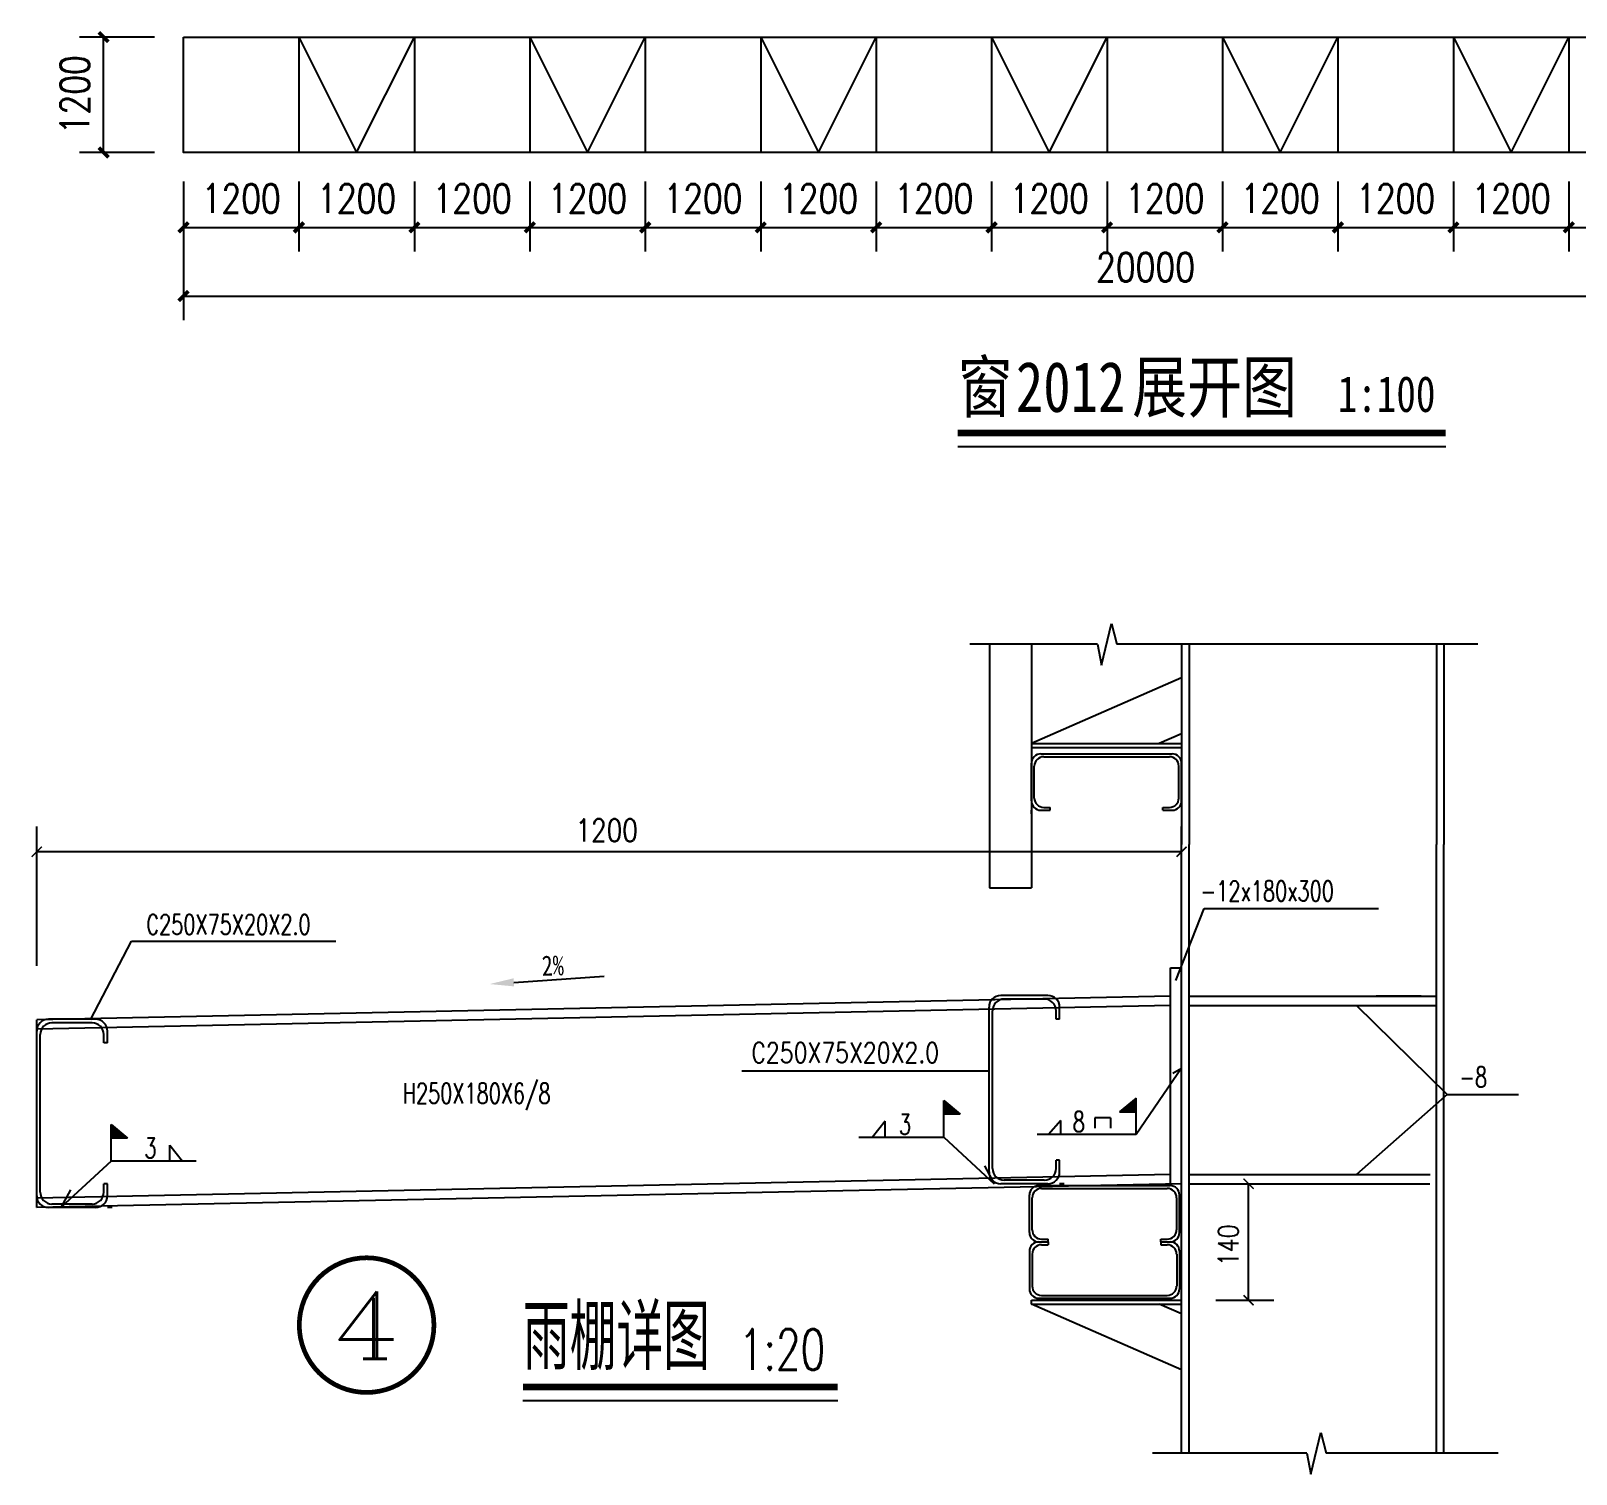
# Model space of a CAD drawing. Extents: x 3757684 to 3906284, y -130571 to 413559.
# Drawn here: x 3801424 to 3817486, y 383408 to 398410 of the extents above; entities that cross this region are included whole.
import ezdxf
from ezdxf.enums import TextEntityAlignment as Align

# ---------------------------------------------------------------- set-up
doc = ezdxf.new("R2010")
doc.units = 0
doc.header["$LTSCALE"] = 1000
doc.header["$MEASUREMENT"] = 0
doc.linetypes.add('3', pattern=[500, 300, -200])
doc.linetypes.add('30', pattern=[0])
doc.layers.get('0').update_dxf_attribs({"color": 4, "linetype": 'CONTINUOUS'})
doc.layers.get('Defpoints').update_dxf_attribs({"linetype": 'CONTINUOUS'})
for name, color, linetype in [('AXIS', 3, 'CONTINUOUS'), ('DIM', 3, 'CONTINUOUS'), ('DIM_SYMB', 3, 'CONTINUOUS'), ('killer_tk3.0000', 1, 'CONTINUOUS'), ('PUB_DIM', 3, 'CONTINUOUS'), ('PUB_TEXT', 7, 'CONTINUOUS')]:
    doc.layers.add(name, color=color, linetype=linetype)
doc.styles.add('3MM', font='simplex.shx', dxfattribs={"width": 0.7, "height": 700, "bigfont": 'hztxt.shx'})
doc.styles.add('_TCH_DIM', font='SIMPLEX', dxfattribs={"bigfont": 'GBCBIG'})
doc.styles.add('COMP', font='complex', dxfattribs={"bigfont": 'hztxt'})
doc.styles.add('DIM_FONT', font='SIMPLEX.shx', dxfattribs={"width": 0.8})
doc.styles.add('ht', font='simhei_0.ttf', dxfattribs={"width": 0.8})
doc.styles.add('HZJ', font='simplex.shx', dxfattribs={"width": 0.7, "bigfont": 'fjktxt.shx'})
doc.styles.add('ROMANS', font='simplex.shx', dxfattribs={"width": 0.8, "bigfont": 'hztxt.shx'})
doc.styles.add('STYLESONG', font='宋体', dxfattribs={"width": 0.8})
doc.dimstyles.new('DIMN', dxfattribs={"dimtxt": 300, "dimasz": 100, "dimexe": 250, "dimexo": 300, "dimgap": 150, "dimtad": 1, "dimdec": 0, "dimzin": 0, "dimdsep": 46, "dimtxsty": 'DIM_FONT', "dimblk": 'ARCHTICK', "dimcen": 0.09, "dimclrt": 7, "dimazin": 2, "dimtfac": 1, "dimtdec": 0, "dimtix": 1, "dimtmove": 2, "dimatfit": 3, "dimldrblk": 'ARCHTICK', "dimfxl": 0, "dimtolj": 1, "dimtzin": 0, "dimarcsym": 0})

# ---------------------------------------------------------------- blocks, each defined once
blk = doc.blocks.new('A$C5A20014A')
for p, q in [((0, 260), (0, 1003)), ((186, 1189), (2787, 1189)), ((242, 1133), (2731, 1133)), ((2973, 260), (2973, 1003)), ((56, 316), (56, 948)), ((2917, 316), (2917, 948)), ((0, 0), (0, 74)), ((186, 74), (372, 74)), ((242, 130), (372, 130)), ((372, 74), (372, 130)), ((2601, 74), (2601, 130)), ((2601, 130), (2731, 130)), ((2601, 74), (2787, 74))]:
    blk.add_line(p, q)
for centre, start, end in [((186, 1003), 90, 180), ((242, 948), 90, 180), ((2731, 948), 0, 90), ((2787, 1003), 0, 90), ((186, 260), 180, 270), ((242, 316), 180, 270), ((2731, 316), 270, 0), ((2787, 260), 270, 0)]:
    blk.add_arc(centre, 186, start, end)
blk = doc.blocks.new('_INDEX1')
at = {"const_width": 0.035}
blk.add_lwpolyline([(-0.5, 0, 1), (0.5, 0, 1)], format="xyb", close=True, dxfattribs=at)
at = {"style": 'COMP', "width": 2.333333}
blk.add_attdef('1', text='', height=0.5, dxfattribs=at).set_placement((-0.25, -0.25), (0.25, -0.25), align=Align.FIT)
blk = doc.blocks.new('_ArchTick')
at = {"color": 0, "linetype": 'ByBlock', "const_width": 0.4}
blk.add_lwpolyline([(-0.5, -0.5), (0.5, 0.5)], dxfattribs=at)
blk = doc.blocks.new('*D265')
at = {"layer": 'Defpoints', "color": 0}
for p in [(3802180, 398346), (3803010, 398346), (3803010, 397146)]:
    blk.add_point(p, dxfattribs=at)
at = {"layer": 'PUB_DIM', "color": 0, "lineweight": -2}
for p, q in [((3802710, 398346), (3801930, 398346)), ((3802180, 397146), (3802180, 398346)), ((3802710, 397146), (3801930, 397146))]:
    blk.add_line(p, q, dxfattribs=at)
at = {"layer": 'PUB_DIM', "color": 0, "lineweight": -2, "xscale": 100, "yscale": 100, "zscale": 100}
for p, rotation in [((3802180, 398346), 90), ((3802180, 397146), 270)]:
    blk.add_blockref('_ArchTick', p, dxfattribs=dict(at, rotation=rotation))
at = {"layer": 'PUB_DIM', "color": 7, "insert": (3801880, 397746), "char_height": 300, "attachment_point": 5, "rotation": 90, "style": 'DIM_FONT'}
blk.add_mtext('\\A1;1200', dxfattribs=at)
blk = doc.blocks.new('*D266')
at = {"layer": 'Defpoints', "color": 0}
for p in [(3803010, 397146), (3823010, 397146), (3823010, 395654)]:
    blk.add_point(p, dxfattribs=at)
at = {"layer": 'PUB_DIM', "color": 0, "lineweight": -2}
for p, q in [((3803010, 396846), (3803010, 395404)), ((3823010, 396846), (3823010, 395404)), ((3803010, 395654), (3823010, 395654))]:
    blk.add_line(p, q, dxfattribs=at)
at = {"layer": 'PUB_DIM', "color": 0, "lineweight": -2, "xscale": 100, "yscale": 100, "zscale": 100, "rotation": 180}
blk.add_blockref('_ArchTick', (3803010, 395654), dxfattribs=at)
at = {"layer": 'PUB_DIM', "color": 0, "lineweight": -2, "xscale": 100, "yscale": 100, "zscale": 100}
blk.add_blockref('_ArchTick', (3823010, 395654), dxfattribs=at)
at = {"layer": 'PUB_DIM', "color": 7, "insert": (3813010, 395954), "char_height": 300, "attachment_point": 5, "style": 'DIM_FONT'}
blk.add_mtext('\\A1;20000', dxfattribs=at)
blk = doc.blocks.new('*D267')
at = {"layer": 'Defpoints', "color": 0}
for p in [(3803010, 397146), (3804210, 397146), (3804210, 396368)]:
    blk.add_point(p, dxfattribs=at)
at = {"layer": 'PUB_DIM', "color": 0, "lineweight": -2}
for p, q in [((3803010, 396846), (3803010, 396118)), ((3804210, 396846), (3804210, 396118)), ((3803010, 396368), (3804210, 396368))]:
    blk.add_line(p, q, dxfattribs=at)
at = {"layer": 'PUB_DIM', "color": 0, "lineweight": -2, "xscale": 100, "yscale": 100, "zscale": 100, "rotation": 180}
blk.add_blockref('_ArchTick', (3803010, 396368), dxfattribs=at)
at = {"layer": 'PUB_DIM', "color": 0, "lineweight": -2, "xscale": 100, "yscale": 100, "zscale": 100}
blk.add_blockref('_ArchTick', (3804210, 396368), dxfattribs=at)
at = {"layer": 'PUB_DIM', "color": 7, "insert": (3803610, 396668), "char_height": 300, "attachment_point": 5, "style": 'DIM_FONT'}
blk.add_mtext('\\A1;1200', dxfattribs=at)
blk = doc.blocks.new('*D268')
at = {"layer": 'Defpoints', "color": 0}
for p in [(3804210, 397146), (3805410, 397146), (3805410, 396368)]:
    blk.add_point(p, dxfattribs=at)
at = {"layer": 'PUB_DIM', "color": 0, "lineweight": -2}
for p, q in [((3804210, 396846), (3804210, 396118)), ((3805410, 396846), (3805410, 396118)), ((3804210, 396368), (3805410, 396368))]:
    blk.add_line(p, q, dxfattribs=at)
at = {"layer": 'PUB_DIM', "color": 0, "lineweight": -2, "xscale": 100, "yscale": 100, "zscale": 100, "rotation": 180}
blk.add_blockref('_ArchTick', (3804210, 396368), dxfattribs=at)
at = {"layer": 'PUB_DIM', "color": 0, "lineweight": -2, "xscale": 100, "yscale": 100, "zscale": 100}
blk.add_blockref('_ArchTick', (3805410, 396368), dxfattribs=at)
at = {"layer": 'PUB_DIM', "color": 7, "insert": (3804810, 396668), "char_height": 300, "attachment_point": 5, "style": 'DIM_FONT'}
blk.add_mtext('\\A1;1200', dxfattribs=at)
blk = doc.blocks.new('*D269')
at = {"layer": 'Defpoints', "color": 0}
for p in [(3805410, 397146), (3806610, 397146), (3806610, 396368)]:
    blk.add_point(p, dxfattribs=at)
at = {"layer": 'PUB_DIM', "color": 0, "lineweight": -2}
for p, q in [((3805410, 396846), (3805410, 396118)), ((3806610, 396846), (3806610, 396118)), ((3805410, 396368), (3806610, 396368))]:
    blk.add_line(p, q, dxfattribs=at)
at = {"layer": 'PUB_DIM', "color": 0, "lineweight": -2, "xscale": 100, "yscale": 100, "zscale": 100, "rotation": 180}
blk.add_blockref('_ArchTick', (3805410, 396368), dxfattribs=at)
at = {"layer": 'PUB_DIM', "color": 0, "lineweight": -2, "xscale": 100, "yscale": 100, "zscale": 100}
blk.add_blockref('_ArchTick', (3806610, 396368), dxfattribs=at)
at = {"layer": 'PUB_DIM', "color": 7, "insert": (3806010, 396668), "char_height": 300, "attachment_point": 5, "style": 'DIM_FONT'}
blk.add_mtext('\\A1;1200', dxfattribs=at)
blk = doc.blocks.new('*D270')
at = {"layer": 'Defpoints', "color": 0}
for p in [(3806610, 397146), (3807810, 397146), (3807810, 396368)]:
    blk.add_point(p, dxfattribs=at)
at = {"layer": 'PUB_DIM', "color": 0, "lineweight": -2}
for p, q in [((3806610, 396846), (3806610, 396118)), ((3807810, 396846), (3807810, 396118)), ((3806610, 396368), (3807810, 396368))]:
    blk.add_line(p, q, dxfattribs=at)
at = {"layer": 'PUB_DIM', "color": 0, "lineweight": -2, "xscale": 100, "yscale": 100, "zscale": 100, "rotation": 180}
blk.add_blockref('_ArchTick', (3806610, 396368), dxfattribs=at)
at = {"layer": 'PUB_DIM', "color": 0, "lineweight": -2, "xscale": 100, "yscale": 100, "zscale": 100}
blk.add_blockref('_ArchTick', (3807810, 396368), dxfattribs=at)
at = {"layer": 'PUB_DIM', "color": 7, "insert": (3807210, 396668), "char_height": 300, "attachment_point": 5, "style": 'DIM_FONT'}
blk.add_mtext('\\A1;1200', dxfattribs=at)
blk = doc.blocks.new('*D271')
at = {"layer": 'Defpoints', "color": 0}
for p in [(3807810, 397146), (3809010, 397146), (3809010, 396368)]:
    blk.add_point(p, dxfattribs=at)
at = {"layer": 'PUB_DIM', "color": 0, "lineweight": -2}
for p, q in [((3807810, 396846), (3807810, 396118)), ((3809010, 396846), (3809010, 396118)), ((3807810, 396368), (3809010, 396368))]:
    blk.add_line(p, q, dxfattribs=at)
at = {"layer": 'PUB_DIM', "color": 0, "lineweight": -2, "xscale": 100, "yscale": 100, "zscale": 100, "rotation": 180}
blk.add_blockref('_ArchTick', (3807810, 396368), dxfattribs=at)
at = {"layer": 'PUB_DIM', "color": 0, "lineweight": -2, "xscale": 100, "yscale": 100, "zscale": 100}
blk.add_blockref('_ArchTick', (3809010, 396368), dxfattribs=at)
at = {"layer": 'PUB_DIM', "color": 7, "insert": (3808410, 396668), "char_height": 300, "attachment_point": 5, "style": 'DIM_FONT'}
blk.add_mtext('\\A1;1200', dxfattribs=at)
blk = doc.blocks.new('*D272')
at = {"layer": 'Defpoints', "color": 0}
for p in [(3809010, 397146), (3810210, 397146), (3810210, 396368)]:
    blk.add_point(p, dxfattribs=at)
at = {"layer": 'PUB_DIM', "color": 0, "lineweight": -2}
for p, q in [((3809010, 396846), (3809010, 396118)), ((3810210, 396846), (3810210, 396118)), ((3809010, 396368), (3810210, 396368))]:
    blk.add_line(p, q, dxfattribs=at)
at = {"layer": 'PUB_DIM', "color": 0, "lineweight": -2, "xscale": 100, "yscale": 100, "zscale": 100, "rotation": 180}
blk.add_blockref('_ArchTick', (3809010, 396368), dxfattribs=at)
at = {"layer": 'PUB_DIM', "color": 0, "lineweight": -2, "xscale": 100, "yscale": 100, "zscale": 100}
blk.add_blockref('_ArchTick', (3810210, 396368), dxfattribs=at)
at = {"layer": 'PUB_DIM', "color": 7, "insert": (3809610, 396668), "char_height": 300, "attachment_point": 5, "style": 'DIM_FONT'}
blk.add_mtext('\\A1;1200', dxfattribs=at)
blk = doc.blocks.new('*D273')
at = {"layer": 'Defpoints', "color": 0}
for p in [(3810210, 397146), (3811410, 397146), (3811410, 396368)]:
    blk.add_point(p, dxfattribs=at)
at = {"layer": 'PUB_DIM', "color": 0, "lineweight": -2}
for p, q in [((3810210, 396846), (3810210, 396118)), ((3811410, 396846), (3811410, 396118)), ((3810210, 396368), (3811410, 396368))]:
    blk.add_line(p, q, dxfattribs=at)
at = {"layer": 'PUB_DIM', "color": 0, "lineweight": -2, "xscale": 100, "yscale": 100, "zscale": 100, "rotation": 180}
blk.add_blockref('_ArchTick', (3810210, 396368), dxfattribs=at)
at = {"layer": 'PUB_DIM', "color": 0, "lineweight": -2, "xscale": 100, "yscale": 100, "zscale": 100}
blk.add_blockref('_ArchTick', (3811410, 396368), dxfattribs=at)
at = {"layer": 'PUB_DIM', "color": 7, "insert": (3810810, 396668), "char_height": 300, "attachment_point": 5, "style": 'DIM_FONT'}
blk.add_mtext('\\A1;1200', dxfattribs=at)
blk = doc.blocks.new('*D274')
at = {"layer": 'Defpoints', "color": 0}
for p in [(3811410, 397146), (3812610, 397146), (3812610, 396368)]:
    blk.add_point(p, dxfattribs=at)
at = {"layer": 'PUB_DIM', "color": 0, "lineweight": -2}
for p, q in [((3811410, 396846), (3811410, 396118)), ((3812610, 396846), (3812610, 396118)), ((3811410, 396368), (3812610, 396368))]:
    blk.add_line(p, q, dxfattribs=at)
at = {"layer": 'PUB_DIM', "color": 0, "lineweight": -2, "xscale": 100, "yscale": 100, "zscale": 100, "rotation": 180}
blk.add_blockref('_ArchTick', (3811410, 396368), dxfattribs=at)
at = {"layer": 'PUB_DIM', "color": 0, "lineweight": -2, "xscale": 100, "yscale": 100, "zscale": 100}
blk.add_blockref('_ArchTick', (3812610, 396368), dxfattribs=at)
at = {"layer": 'PUB_DIM', "color": 7, "insert": (3812010, 396668), "char_height": 300, "attachment_point": 5, "style": 'DIM_FONT'}
blk.add_mtext('\\A1;1200', dxfattribs=at)
blk = doc.blocks.new('*D275')
at = {"layer": 'Defpoints', "color": 0}
for p in [(3812610, 397146), (3813810, 397146), (3813810, 396368)]:
    blk.add_point(p, dxfattribs=at)
at = {"layer": 'PUB_DIM', "color": 0, "lineweight": -2}
for p, q in [((3812610, 396846), (3812610, 396118)), ((3813810, 396846), (3813810, 396118)), ((3812610, 396368), (3813810, 396368))]:
    blk.add_line(p, q, dxfattribs=at)
at = {"layer": 'PUB_DIM', "color": 0, "lineweight": -2, "xscale": 100, "yscale": 100, "zscale": 100, "rotation": 180}
blk.add_blockref('_ArchTick', (3812610, 396368), dxfattribs=at)
at = {"layer": 'PUB_DIM', "color": 0, "lineweight": -2, "xscale": 100, "yscale": 100, "zscale": 100}
blk.add_blockref('_ArchTick', (3813810, 396368), dxfattribs=at)
at = {"layer": 'PUB_DIM', "color": 7, "insert": (3813210, 396668), "char_height": 300, "attachment_point": 5, "style": 'DIM_FONT'}
blk.add_mtext('\\A1;1200', dxfattribs=at)
blk = doc.blocks.new('*D276')
at = {"layer": 'Defpoints', "color": 0}
for p in [(3813810, 397146), (3815010, 397146), (3815010, 396368)]:
    blk.add_point(p, dxfattribs=at)
at = {"layer": 'PUB_DIM', "color": 0, "lineweight": -2}
for p, q in [((3813810, 396846), (3813810, 396118)), ((3815010, 396846), (3815010, 396118)), ((3813810, 396368), (3815010, 396368))]:
    blk.add_line(p, q, dxfattribs=at)
at = {"layer": 'PUB_DIM', "color": 0, "lineweight": -2, "xscale": 100, "yscale": 100, "zscale": 100, "rotation": 180}
blk.add_blockref('_ArchTick', (3813810, 396368), dxfattribs=at)
at = {"layer": 'PUB_DIM', "color": 0, "lineweight": -2, "xscale": 100, "yscale": 100, "zscale": 100}
blk.add_blockref('_ArchTick', (3815010, 396368), dxfattribs=at)
at = {"layer": 'PUB_DIM', "color": 7, "insert": (3814410, 396668), "char_height": 300, "attachment_point": 5, "style": 'DIM_FONT'}
blk.add_mtext('\\A1;1200', dxfattribs=at)
blk = doc.blocks.new('*D277')
at = {"layer": 'Defpoints', "color": 0}
for p in [(3815010, 397146), (3816210, 397146), (3816210, 396368)]:
    blk.add_point(p, dxfattribs=at)
at = {"layer": 'PUB_DIM', "color": 0, "lineweight": -2}
for p, q in [((3815010, 396846), (3815010, 396118)), ((3816210, 396846), (3816210, 396118)), ((3815010, 396368), (3816210, 396368))]:
    blk.add_line(p, q, dxfattribs=at)
at = {"layer": 'PUB_DIM', "color": 0, "lineweight": -2, "xscale": 100, "yscale": 100, "zscale": 100, "rotation": 180}
blk.add_blockref('_ArchTick', (3815010, 396368), dxfattribs=at)
at = {"layer": 'PUB_DIM', "color": 0, "lineweight": -2, "xscale": 100, "yscale": 100, "zscale": 100}
blk.add_blockref('_ArchTick', (3816210, 396368), dxfattribs=at)
at = {"layer": 'PUB_DIM', "color": 7, "insert": (3815610, 396668), "char_height": 300, "attachment_point": 5, "style": 'DIM_FONT'}
blk.add_mtext('\\A1;1200', dxfattribs=at)
blk = doc.blocks.new('*D278')
at = {"layer": 'Defpoints', "color": 0}
for p in [(3816210, 397146), (3817410, 397146), (3817410, 396368)]:
    blk.add_point(p, dxfattribs=at)
at = {"layer": 'PUB_DIM', "color": 0, "lineweight": -2}
for p, q in [((3816210, 396846), (3816210, 396118)), ((3817410, 396846), (3817410, 396118)), ((3816210, 396368), (3817410, 396368))]:
    blk.add_line(p, q, dxfattribs=at)
at = {"layer": 'PUB_DIM', "color": 0, "lineweight": -2, "xscale": 100, "yscale": 100, "zscale": 100, "rotation": 180}
blk.add_blockref('_ArchTick', (3816210, 396368), dxfattribs=at)
at = {"layer": 'PUB_DIM', "color": 0, "lineweight": -2, "xscale": 100, "yscale": 100, "zscale": 100}
blk.add_blockref('_ArchTick', (3817410, 396368), dxfattribs=at)
at = {"layer": 'PUB_DIM', "color": 7, "insert": (3816810, 396668), "char_height": 300, "attachment_point": 5, "style": 'DIM_FONT'}
blk.add_mtext('\\A1;1200', dxfattribs=at)
blk = doc.blocks.new('*D279')
at = {"layer": 'Defpoints', "color": 0}
for p in [(3817410, 397146), (3818610, 397146), (3818610, 396368)]:
    blk.add_point(p, dxfattribs=at)
at = {"layer": 'PUB_DIM', "color": 0, "lineweight": -2}
for p, q in [((3817410, 396846), (3817410, 396118)), ((3818610, 396846), (3818610, 396118)), ((3817410, 396368), (3818610, 396368))]:
    blk.add_line(p, q, dxfattribs=at)
at = {"layer": 'PUB_DIM', "color": 0, "lineweight": -2, "xscale": 100, "yscale": 100, "zscale": 100, "rotation": 180}
blk.add_blockref('_ArchTick', (3817410, 396368), dxfattribs=at)
at = {"layer": 'PUB_DIM', "color": 0, "lineweight": -2, "xscale": 100, "yscale": 100, "zscale": 100}
blk.add_blockref('_ArchTick', (3818610, 396368), dxfattribs=at)
at = {"layer": 'PUB_DIM', "color": 7, "insert": (3818010, 396668), "char_height": 300, "attachment_point": 5, "style": 'DIM_FONT'}
blk.add_mtext('\\A1;1200', dxfattribs=at)

msp = doc.modelspace()

# ---------------------------------------------------------------- linework, layer by layer
for p, q in [((3804209.9, 398346, 0), (3804209.9, 397146, 0)), ((3805409.9, 398346, 0), (3805409.9, 397146, 0)), ((3806609.9, 398346, 0), (3806609.9, 397146, 0)), ((3807809.9, 398346, 0), (3807809.9, 397146, 0)), ((3809009.9, 398346, 0), (3809009.9, 397146, 0)), ((3810209.9, 398346, 0), (3810209.9, 397146, 0)), ((3811409.9, 398346, 0), (3811409.9, 397146, 0)), ((3812609.9, 398346, 0), (3812609.9, 397146, 0)), ((3813809.9, 398346, 0), (3813809.9, 397146, 0)), ((3815009.9, 398346, 0), (3815009.9, 397146, 0)), ((3816209.9, 398346, 0), (3816209.9, 397146, 0)), ((3817409.9, 398346, 0), (3817409.9, 397146, 0)), ((3811387.6, 392036.8, 27.8), (3811387.6, 389503.8, 27.8)), ((3811824.5, 392036.8, 27.8), (3811824.5, 389503.8, 27.8)), ((3813385.2, 392036.8, 27.8), (3813385.2, 389952.8, 27.8)), ((3813385.2, 392036.8, 27.8), (3813385.2, 389952.8, 27.8)), ((3813463.3, 392036.8, 27.8), (3813463.3, 389952.8, 27.8)), ((3816033.6, 392036.8, 27.8), (3816033.6, 389952.8, 27.8)), ((3816033.6, 392036.8, 27.8), (3816033.6, 389952.8, 27.8)), ((3816111.6, 392036.8, 27.8), (3816111.6, 389952.8, 27.8)), ((3813385.2, 391684, 27.8), (3811824.5, 391001.1, 27.8)), ((3813385.2, 391102.7, 27.8), (3813153.1, 391001.1, 27.8)), ((3811824.5, 391001.1, 27.8), (3811824.5, 390962.1, 27.8)), ((3811824.5, 391001.1, 27.8), (3813385.2, 391001.1, 27.8)), ((3811824.5, 390962.1, 27.8), (3813385.2, 390962.1, 27.8)), ((3811824.5, 390406.7, 27.8), (3811824.5, 390796.9, 27.8)), ((3811922, 390894.4, 27.8), (3813287.7, 390894.4, 27.8)), ((3811951.3, 390865.2, 27.8), (3813258.4, 390865.2, 27.8)), ((3813385.2, 390406.7, 27.8), (3813385.2, 390796.9, 27.8)), ((3811853.7, 390436, 27.8), (3811853.7, 390767.6, 27.8)), ((3813356, 390436, 27.8), (3813356, 390767.6, 27.8)), ((3811824.5, 390270.1, 27.8), (3811824.5, 390309.2, 27.8)), ((3811922, 390309.2, 27.8), (3812019.6, 390309.2, 27.8)), ((3811951.3, 390338.4, 27.8), (3812019.6, 390338.4, 27.8)), ((3812019.6, 390309.2, 27.8), (3812019.6, 390338.4, 27.8)), ((3813190.1, 390338.4, 27.8), (3813258.4, 390338.4, 27.8)), ((3813190.1, 390309.2, 27.8), (3813190.1, 390338.4, 27.8)), ((3813190.1, 390309.2, 27.8), (3813287.7, 390309.2, 27.8)), ((3813463.3, 383626.6, 27.8), (3813463.3, 389952.8, 27.8)), ((3816033.6, 383626.6, 27.8), (3816033.6, 389952.8, 27.8)), ((3816111.6, 383626.6, 27.8), (3816111.6, 389952.8, 27.8)), ((3813385.2, 389627.3, 27.8), (3813385.2, 389712.2, 27.8)), ((3813385.2, 386133.5, 27.8), (3813385.2, 389703.1, 27.8)), ((3813385.2, 383626.6, 27.8), (3813385.2, 389660.9, 27.8)), ((3811387.6, 389503.8, 27.8), (3811824.5, 389503.8, 27.8)), ((3813268.2, 388669.8, 27.8), (3813385.2, 388669.8, 27.8)), ((3813268.2, 386426.2, 27.8), (3813268.2, 388669.8, 27.8)), ((3813268.2, 388377.1, 27.8), (3801484.4, 388129.8, 27.8)), ((3813463.3, 388377.1, 27.8), (3816033.6, 388377.1, 27.8)), ((3815874, 388377.1, 27.8), (3815407.1, 388377.1, 27.8)), ((3813268.2, 388279.6, 27.8), (3801484.4, 388032.3, 27.8)), ((3813463.3, 388279.6, 27.8), (3816030.2, 388279.6, 27.8)), ((3801484.4, 386178.9, 27.8), (3801484.4, 388129.8, 27.8)), ((3813268.2, 386523.7, 27.8), (3801484.4, 386276.4, 27.8)), ((3813463.3, 386523.7, 27.8), (3815968.7, 386523.7, 27.8)), ((3813385.2, 386426.2, 27.8), (3801484.4, 386178.9, 27.8)), ((3811802.3, 385919.3, 27.8), (3811802.3, 386309.5, 27.8)), ((3811899.8, 386407, 27.8), (3813265.5, 386407, 27.8)), ((3811929.1, 386377.7, 27.8), (3813236.2, 386377.7, 27.8)), ((3813363, 385919.3, 27.8), (3813363, 386309.5, 27.8)), ((3813463.3, 386426.2, 27.8), (3815965.3, 386426.2, 27.8)), ((3811831.5, 385948.5, 27.8), (3811831.5, 386280.2, 27.8)), ((3813333.8, 385948.5, 27.8), (3813333.8, 386280.2, 27.8)), ((3811899.8, 385821.7, 27.8), (3811997.4, 385821.7, 27.8)), ((3811899.8, 385821.7, 27.8), (3811997.4, 385821.7, 27.8)), ((3811929.1, 385851, 27.8), (3811997.4, 385851, 27.8)), ((3811997.4, 385821.7, 27.8), (3811997.4, 385851, 27.8)), ((3811997.4, 385821.7, 27.8), (3811997.4, 385792.4, 27.8)), ((3813167.9, 385851, 27.8), (3813236.2, 385851, 27.8)), ((3813167.9, 385821.7, 27.8), (3813167.9, 385851, 27.8)), ((3813167.9, 385821.7, 27.8), (3813265.5, 385821.7, 27.8)), ((3813167.9, 385821.7, 27.8), (3813265.5, 385821.7, 27.8)), ((3813167.9, 385821.7, 27.8), (3813167.9, 385792.4, 27.8)), ((3811802.3, 385724.2, 27.8), (3811802.3, 385334, 27.8)), ((3811831.5, 385694.9, 27.8), (3811831.5, 385363.2, 27.8)), ((3811929.1, 385792.4, 27.8), (3811997.4, 385792.4, 27.8)), ((3813167.9, 385792.4, 27.8), (3813236.2, 385792.4, 27.8)), ((3813333.8, 385694.9, 27.8), (3813333.8, 385363.2, 27.8)), ((3813363, 385724.2, 27.8), (3813363, 385334, 27.8)), ((3811824.5, 385175.9, 27.8), (3811824.5, 385214.9, 27.8)), ((3811824.5, 385214.9, 27.8), (3813385.2, 385214.9, 27.8)), ((3811824.5, 385175.9, 27.8), (3813385.2, 385175.9, 27.8)), ((3813385.2, 384493, 27.8), (3811824.5, 385175.9, 27.8)), ((3811899.8, 385236.4, 27.8), (3813265.5, 385236.4, 27.8)), ((3811929.1, 385265.7, 27.8), (3813236.2, 385265.7, 27.8)), ((3813385.2, 385074.3, 27.8), (3813153.1, 385175.9, 27.8))]:
    msp.add_line(p, q)
at = {"color": 4}
for p, q in [((3802869.7, 386829.1, 27.8), (3803000.4, 386662.8, 27.8)), ((3802869.7, 386662.8, 27.8), (3802869.7, 386829.1, 27.8))]:
    msp.add_line(p, q, dxfattribs=at)
msp.add_lwpolyline([(3803009.9, 398346), (3823009.9, 398346), (3823009.9, 397146), (3803009.9, 397146)], close=True)
at = {"color": 8, "elevation": 0}
for points in [[(3804209.9, 398346), (3804809.9, 397146), (3805409.9, 398346)], [(3806609.9, 398346), (3807209.9, 397146), (3807809.9, 398346)], [(3809009.9, 398346), (3809609.9, 397146), (3810209.9, 398346)], [(3811409.9, 398346), (3812009.9, 397146), (3812609.9, 398346)], [(3813809.9, 398346), (3814409.9, 397146), (3815009.9, 398346)], [(3816209.9, 398346), (3816809.9, 397146), (3817409.9, 398346)]]:
    msp.add_lwpolyline(points, dxfattribs=at)
at = {"color": 2, "linetype": 'ByBlock', "const_width": 15.8, "elevation": 27.8}
for points in [[(3814133.4, 386373.7), (3814028.4, 386478.7)], [(3814028.4, 385267.4), (3814133.4, 385162.4)]]:
    msp.add_lwpolyline(points, dxfattribs=at)
for centre, start, end in [((3811922, 390796.9, 27.8), 90, 180), ((3811951.3, 390767.6, 27.8), 90, 180), ((3813258.4, 390767.6, 27.8), 0, 90), ((3813287.7, 390796.9, 27.8), 0, 90), ((3811922, 390406.7, 27.8), 180, 270), ((3811951.3, 390436, 27.8), 180, 270), ((3813258.4, 390436, 27.8), 270, 0), ((3813287.7, 390406.7, 27.8), 270, 0), ((3811899.8, 386309.5, 27.8), 90, 180), ((3811929.1, 386280.2, 27.8), 90, 180), ((3813236.2, 386280.2, 27.8), 0, 90), ((3813265.5, 386309.5, 27.8), 0, 90), ((3811899.8, 385919.3, 27.8), 180, 270), ((3811899.8, 385724.2, 27.8), 90, 180), ((3811929.1, 385948.5, 27.8), 180, 270), ((3813236.2, 385948.5, 27.8), 270, 0), ((3813265.5, 385919.3, 27.8), 270, 0), ((3813265.5, 385724.2, 27.8), 0, 90), ((3811929.1, 385694.9, 27.8), 90, 180), ((3813236.2, 385694.9, 27.8), 0, 90), ((3811899.8, 385334, 27.8), 180, 270), ((3811929.1, 385363.2, 27.8), 180, 270), ((3813236.2, 385363.2, 27.8), 270, 0), ((3813265.5, 385334, 27.8), 270, 0)]:
    msp.add_arc(centre, 97.5, start, end)
at = {"layer": 'AXIS'}
for p, q in [((3812554.1, 391818.3, 27.8), (3812657.4, 392251.8, 27.8)), ((3812657.4, 392251.8, 27.8), (3812711.2, 392036.8, 27.8)), ((3812512.1, 392036.8, 27.8), (3811184.7, 392036.8, 27.8)), ((3812512.1, 392036.8, 27.8), (3812554.1, 391818.3, 27.8)), ((3816465.9, 392036.8, 27.8), (3812711.2, 392036.8, 27.8)), ((3813385.2, 389602.5, 27.8), (3813385.2, 390139.8, 27.8)), ((3808812.1, 387600.5, 27.8), (3811383, 387600.5, 27.8)), ((3814730, 383408.2, 27.8), (3814833.3, 383841.6, 27.8)), ((3814833.3, 383841.6, 27.8), (3814887, 383626.6, 27.8)), ((3814687.9, 383626.6, 27.8), (3813081.3, 383626.6, 27.8)), ((3814687.9, 383626.6, 27.8), (3814730, 383408.2, 27.8)), ((3816674.4, 383626.6, 27.8), (3814887, 383626.6, 27.8))]:
    msp.add_line(p, q, dxfattribs=at)
at = {"layer": 'AXIS', "color": 4}
for p, q in [((3813324.8, 388537.4, 27.8), (3813620.3, 389288.4, 27.8)), ((3813620.3, 389288.4, 27.8), (3815432, 389288.4, 27.8)), ((3802043, 388131, 27.8), (3802470.1, 388946.4, 27.8)), ((3802470.1, 388946.4, 27.8), (3804592.2, 388946.4, 27.8)), ((3816144.2, 387353.9, 27.8), (3815203.6, 388279.6, 27.8)), ((3813385.2, 387626.6, 27.8), (3812911.3, 386936.6, 27.8)), ((3813293.5, 387575.2, 27.8), (3813385.2, 387626.6, 27.8)), ((3810913.9, 387290.2, 27.8), (3811084.5, 387148.6, 27.8)), ((3810913.9, 386910.1, 27.8), (3810913.9, 387290.2, 27.8)), ((3812911.3, 387316.7, 27.8), (3812740.6, 387175.1, 27.8)), ((3812911.3, 386936.6, 27.8), (3812911.3, 387316.7, 27.8)), ((3816144.2, 387353.9, 27.8), (3815203.6, 386523.7, 27.8)), ((3816144.2, 387353.9, 27.8), (3816888.3, 387353.9, 27.8)), ((3811084.5, 387148.6, 27.8), (3810913.9, 387148.6, 27.8)), ((3812647.6, 387112, 27.8), (3812483.4, 387112, 27.8)), ((3812483.4, 387112, 27.8), (3812483.4, 387004.6, 27.8)), ((3812647.6, 387112, 27.8), (3812647.6, 387004.6, 27.8)), ((3812740.6, 387175.1, 27.8), (3812911.3, 387175.1, 27.8)), ((3802258.9, 387042.9, 27.8), (3802429.5, 386901.3, 27.8)), ((3802258.9, 386662.8, 27.8), (3802258.9, 387042.9, 27.8)), ((3810303.1, 387076.4, 27.8), (3810172.4, 386910.1, 27.8)), ((3810303.1, 386910.1, 27.8), (3810303.1, 387076.4, 27.8)), ((3812911.3, 386936.6, 27.8), (3811883.3, 386936.6, 27.8)), ((3812130.9, 387083, 27.8), (3812000.2, 386936.6, 27.8)), ((3812130.9, 386936.6, 27.8), (3812130.9, 387083, 27.8)), ((3802429.5, 386901.3, 27.8), (3802258.9, 386901.3, 27.8)), ((3810029.6, 386910.1, 27.8), (3810913.9, 386910.1, 27.8)), ((3810913.9, 386910.1, 27.8), (3811436.2, 386426.2, 27.8)), ((3802258.9, 386662.8, 27.8), (3801736.6, 386178.9, 27.8)), ((3803143.2, 386662.8, 27.8), (3802258.9, 386662.8, 27.8)), ((3811337.8, 386611.7, 27.8), (3811436.2, 386426.2, 27.8)), ((3801835.1, 386364.4, 27.8), (3801736.6, 386178.9, 27.8))]:
    msp.add_line(p, q, dxfattribs=at)
at = {"layer": 'AXIS', "color": 2}
for p, q in [((3814056.2, 386426.2, 27.8), (3814343.4, 386426.2, 27.8)), ((3814080.9, 385214.9, 27.8), (3814080.9, 386426.2, 27.8)), ((3813741.2, 385214.9, 27.8), (3814282.9, 385214.9, 27.8)), ((3814056.2, 385214.9, 27.8), (3814343.4, 385214.9, 27.8))]:
    msp.add_line(p, q, dxfattribs=at)
at = {"layer": 'AXIS', "color": 4}
for points in [[(3810913.9, 387290.2, 27.8), (3810913.9, 387148.6, 27.8), (3811084.5, 387148.6, 27.8)], [(3812911.3, 387316.7, 27.8), (3812911.3, 387175.1, 27.8), (3812740.6, 387175.1, 27.8)], [(3802258.9, 387042.9, 27.8), (3802258.9, 386901.3, 27.8), (3802429.5, 386901.3, 27.8)]]:
    msp.add_solid(points, dxfattribs=at)
at = {"layer": 'DIM'}
for p, q in [((3801484.4, 388692.1, 27.8), (3801484.4, 390139.8, 27.8)), ((3813385.2, 389877.3, 27.8), (3801484.4, 389877.3, 27.8))]:
    msp.add_line(p, q, dxfattribs=at)
at = {"layer": 'DIM', "const_width": 15.8, "elevation": 27.8}
for points in [[(3801536.9, 389929.8), (3801431.9, 389824.8)], [(3813332.7, 389824.8), (3813437.7, 389929.8)]]:
    msp.add_lwpolyline(points, dxfattribs=at)
at = {"layer": 'DIM_SYMB', "const_width": 70}
for points in [[(3811057.4, 394229.5), (3816130.3, 394229.5)], [(3806537.6, 384313.4), (3809810.6, 384313.4)]]:
    msp.add_lwpolyline(points, dxfattribs=at)
at = {"layer": 'DIM_SYMB'}
for points in [[(3811057.4, 394089.5), (3816130.3, 394089.5)], [(3806537.6, 384173.4), (3809810.6, 384173.4)]]:
    msp.add_lwpolyline(points, dxfattribs=at)
at = {"layer": 'killer_tk3.0000', "color": 4, "linetype": '30'}
msp.add_line((3806443.4, 388519.8, 27.8), (3807383.5, 388585.5, 27.8), dxfattribs=at)
at = {"layer": 'killer_tk3.0000', "color": 4, "linetype": '3'}
msp.add_solid([(3806446.3, 388477.9, 27.8), (3806440.4, 388561.7, 27.8), (3806192, 388502.2, 27.8)], dxfattribs=at)

# ---------------------------------------------------------------- block references
at = {"layer": 'killer_tk3.0000', "color": 3, "linetype": '30', "xscale": 0.6583500001579523, "yscale": 0.6583500001579523, "zscale": 0.6583500000000004, "rotation": 90}
for p in [(3812165.9, 386426.2, 27.8), (3802267.3, 386178.9, 27.8)]:
    msp.add_blockref('A$C5A20014A', p, dxfattribs=at)
at = {"layer": 'PUB_TEXT'}
ref = msp.add_blockref('_INDEX1', (3804913.5, 384956.8, 13.9), dxfattribs=dict(at, xscale=1400, yscale=1400, zscale=1400))
ref.add_attrib('1', '4', dxfattribs={"layer": '0', "height": 700, "style": 'COMP', "width": 1.3125}).set_placement((3804563.5, 384606.8, 13.9), (3805263.5, 384606.8, 13.9), align=Align.FIT)

# ---------------------------------------------------------------- texts
at = {"color": 4, "style": 'ROMANS', "width": 0.7}
for s, p in [('-12x180x300', (3813581.6, 389365.1, 27.8)), ('C250X75X20X2.0', (3802624.1, 389016.2, 27.8)), ('-8', (3816271.1, 387430.6, 27.8)), ('3', (3810446.6, 386939.6, 27.8)), ('8', (3812253.8, 386966.1, 27.8)), ('3', (3802603.1, 386692.2, 27.8))]:
    msp.add_text(s, height=210, dxfattribs=at).set_placement(p)
for s, style, width, p in [('C250X75X20X2.0', 'HZJ', 0.8, (3808912.9, 387683.1, 27.8)), ('H250X180X6/8', 'ROMANS', 0.7, (3805288.2, 387260.4, 27.8))]:
    msp.add_text(s, height=210, dxfattribs=dict(style=style, width=width)).set_placement(p)
at = {"layer": 'DIM', "style": '3MM', "width": 0.8}
msp.add_text('1200', height=236.25, dxfattribs=at).set_placement((3807084.8, 389982.3, 27.8))
at = {"layer": 'DIM', "style": 'STYLESONG', "width": 0.8}
msp.add_text('2%', height=210, rotation=2, dxfattribs=at).set_placement((3806737.7, 388587.2, 27.8))
at = {"layer": 'killer_tk3.0000', "color": 2, "linetype": '30', "style": 'DIM_FONT', "width": 0.8}
msp.add_text('140', height=210, rotation=90, dxfattribs=at).set_placement((3813975.9, 385570.5, 27.8))
at = {"layer": 'PUB_TEXT'}
for s, height, style, width, p in [('窗', 522.8, 'ht', 0.8, (3811057.4, 394449.2, 0)), ('2012', 522.78, 'ht', 0.8, (3811662.3, 394449.2, 0)), ('展开图', 522.78, 'ht', 0.8, (3812872.1, 394449.2, 0)), ('1:100', 373.42, 'ht', 0.8, (3815007.6, 394449.2, 0)), ('1:20', 425, '_TCH_DIM', 0.705882, (3808782, 384490.7, 13.9))]:
    msp.add_text(s, height=height, dxfattribs=dict(at, style=style, width=width)).set_placement(p)
at = {"layer": 'PUB_TEXT', "style": '_TCH_DIM'}
msp.add_text('雨棚详图', height=675.18, dxfattribs=at).set_placement((3806537.6, 384490.7, 13.9))

# ---------------------------------------------------------------- dimensions: what is measured, and where the dimension line sits
at = {"layer": 'PUB_DIM'}
for p1, p2, distance, picture, middle in [((3803009.9, 397146), (3803009.9, 398346), 829.8, '*D265', (3801880.2, 397746)), ((3803009.9, 397146), (3823009.9, 397146), -1492.4, '*D266', (3813009.9, 395953.6)), ((3803009.9, 397146), (3804209.9, 397146), -777.6, '*D267', (3803609.9, 396668.5)), ((3804209.9, 397146), (3805409.9, 397146), -777.6, '*D268', (3804809.9, 396668.5)), ((3805409.9, 397146), (3806609.9, 397146), -777.6, '*D269', (3806009.9, 396668.5)), ((3806609.9, 397146), (3807809.9, 397146), -777.6, '*D270', (3807209.9, 396668.5)), ((3807809.9, 397146), (3809009.9, 397146), -777.6, '*D271', (3808409.9, 396668.5)), ((3809009.9, 397146), (3810209.9, 397146), -777.6, '*D272', (3809609.9, 396668.5)), ((3810209.9, 397146), (3811409.9, 397146), -777.6, '*D273', (3810809.9, 396668.5)), ((3811409.9, 397146), (3812609.9, 397146), -777.6, '*D274', (3812009.9, 396668.5)), ((3812609.9, 397146), (3813809.9, 397146), -777.6, '*D275', (3813209.9, 396668.5)), ((3813809.9, 397146), (3815009.9, 397146), -777.6, '*D276', (3814409.9, 396668.5)), ((3815009.9, 397146), (3816209.9, 397146), -777.6, '*D277', (3815609.9, 396668.5)), ((3816209.9, 397146), (3817409.9, 397146), -777.6, '*D278', (3816809.9, 396668.5)), ((3817409.9, 397146), (3818609.9, 397146), -777.6, '*D279', (3818009.9, 396668.5))]:
    dim = msp.add_aligned_dim(p1=p1, p2=p2, distance=distance, dimstyle='DIMN', dxfattribs=at)
    dim.commit()
    dim.dimension.update_dxf_attribs({"geometry": picture, "text_midpoint": middle})

doc.saveas('drawing.dxf')
